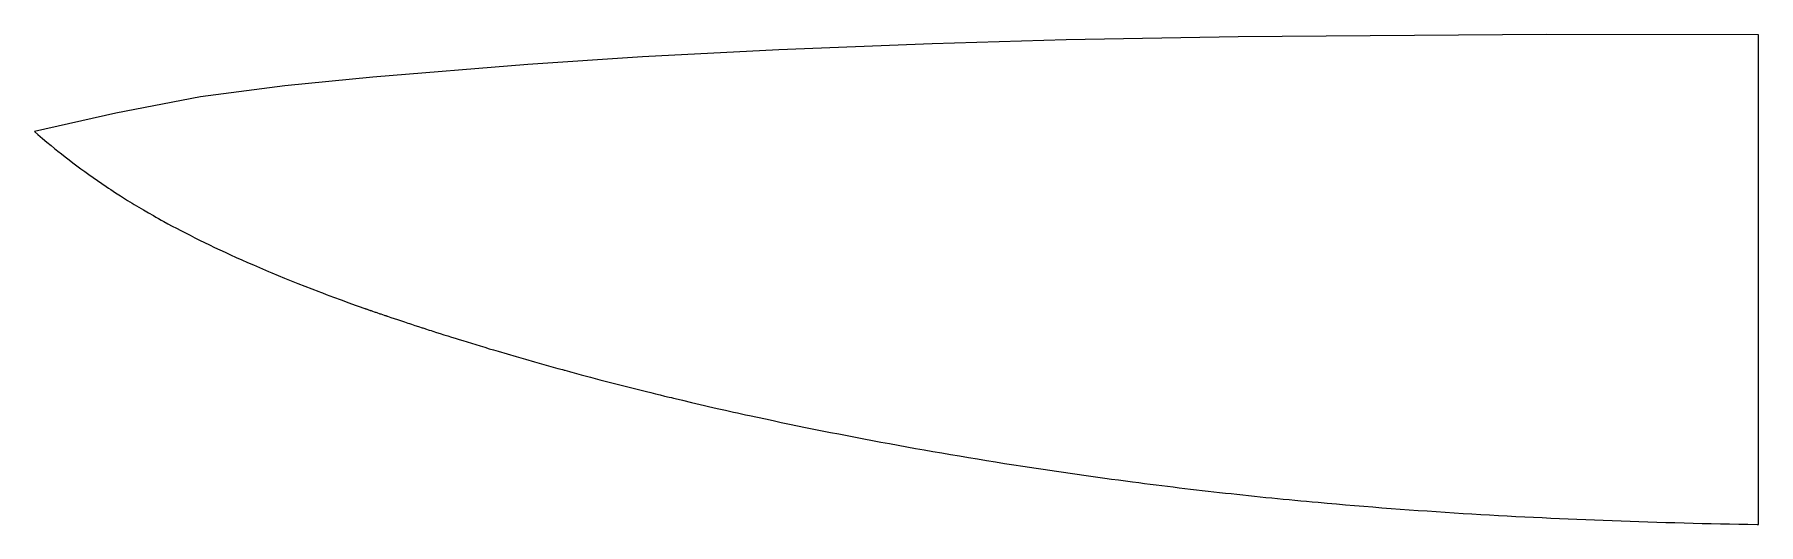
# Model space of a CAD drawing. Header units: millimetres. Extents: x 0 to 44.8, y 0 to 12.7.
import ezdxf

# ---------------------------------------------------------------- set-up
doc = ezdxf.new("R2010")
doc.units = ezdxf.units.MM

msp = doc.modelspace()

# ---------------------------------------------------------------- linework, layer by layer
for p, q in [((26.783, 12.579), (23.305, 12.481)), ((31.251, 12.661), (26.783, 12.579)), ((39.254, 12.721), (31.251, 12.661)), ((44.76, 12.714), (39.254, 12.721)), ((44.76, 0), (44.76, 12.714)), ((15.783, 12.14), (12.809, 11.945)), ((19.323, 12.326), (15.783, 12.14)), ((23.305, 12.481), (19.323, 12.326)), ((12.809, 11.945), (8.784, 11.616)), ((6.497, 11.39), (4.309, 11.099)), ((8.784, 11.616), (6.497, 11.39)), ((4.309, 11.099), (2.115, 10.683)), ((2.115, 10.683), (0, 10.201)), ((0, 10.201), (0.084, 10.129)), ((0.084, 10.129), (0.208, 10.024)), ((0.208, 10.024), (0.323, 9.927)), ((0.323, 9.927), (0.429, 9.84)), ((0.429, 9.84), (0.524, 9.763)), ((0.524, 9.763), (0.607, 9.696)), ((0.607, 9.696), (0.704, 9.619)), ((0.704, 9.619), (0.801, 9.542)), ((0.801, 9.542), (0.9, 9.466)), ((0.9, 9.466), (0.999, 9.39)), ((0.999, 9.39), (1.1, 9.313)), ((1.1, 9.313), (1.203, 9.237)), ((1.203, 9.237), (1.307, 9.161)), ((1.307, 9.161), (1.413, 9.084)), ((1.413, 9.084), (1.521, 9.007)), ((1.521, 9.007), (1.632, 8.93)), ((1.632, 8.93), (1.745, 8.852)), ((1.745, 8.852), (1.862, 8.773)), ((1.862, 8.773), (1.921, 8.733)), ((1.921, 8.733), (1.981, 8.694)), ((1.981, 8.694), (2.042, 8.654)), ((2.042, 8.654), (2.104, 8.614)), ((2.104, 8.614), (2.23, 8.532)), ((2.23, 8.532), (2.361, 8.45)), ((2.361, 8.45), (2.417, 8.415)), ((2.417, 8.415), (2.474, 8.38)), ((2.474, 8.38), (2.532, 8.345)), ((2.532, 8.345), (2.59, 8.31)), ((2.59, 8.31), (2.71, 8.238)), ((2.71, 8.238), (2.832, 8.165)), ((2.832, 8.165), (2.958, 8.092)), ((2.958, 8.092), (3.088, 8.018)), ((3.088, 8.018), (3.153, 7.981)), ((3.153, 7.981), (3.22, 7.943)), ((3.22, 7.943), (3.288, 7.905)), ((3.288, 7.905), (3.357, 7.867)), ((3.357, 7.867), (3.465, 7.809)), ((3.465, 7.809), (3.575, 7.749)), ((3.575, 7.749), (3.687, 7.69)), ((3.687, 7.69), (3.802, 7.629)), ((3.802, 7.629), (3.919, 7.569)), ((3.919, 7.569), (4.039, 7.508)), ((4.039, 7.508), (4.161, 7.446)), ((4.161, 7.446), (4.286, 7.384)), ((4.286, 7.384), (4.413, 7.321)), ((4.413, 7.321), (4.543, 7.258)), ((4.543, 7.258), (4.675, 7.195)), ((4.675, 7.195), (4.811, 7.131)), ((4.811, 7.131), (4.949, 7.067)), ((4.949, 7.067), (5.09, 7.002)), ((5.09, 7.002), (5.233, 6.936)), ((5.233, 6.936), (5.38, 6.871)), ((5.38, 6.871), (5.53, 6.804)), ((5.53, 6.804), (5.682, 6.738)), ((5.682, 6.738), (5.838, 6.671)), ((5.838, 6.671), (5.997, 6.603)), ((5.997, 6.603), (6.077, 6.569)), ((6.077, 6.569), (6.159, 6.535)), ((6.159, 6.535), (6.324, 6.467)), ((6.324, 6.467), (6.492, 6.398)), ((6.492, 6.398), (6.664, 6.328)), ((6.664, 6.328), (6.839, 6.259)), ((6.839, 6.259), (7.017, 6.188)), ((7.017, 6.188), (7.198, 6.118)), ((7.198, 6.118), (7.384, 6.046)), ((7.384, 6.046), (7.43, 6.029)), ((7.43, 6.029), (7.477, 6.011)), ((7.477, 6.011), (7.572, 5.975)), ((7.572, 5.975), (7.764, 5.903)), ((7.764, 5.903), (7.96, 5.831)), ((7.96, 5.831), (8.16, 5.757)), ((8.16, 5.757), (8.327, 5.697)), ((8.327, 5.697), (8.406, 5.669)), ((8.406, 5.669), (8.574, 5.61)), ((8.574, 5.61), (8.575, 5.61)), ((8.575, 5.61), (8.579, 5.608)), ((8.579, 5.608), (8.583, 5.607)), ((8.583, 5.607), (8.589, 5.605)), ((8.589, 5.605), (8.594, 5.603)), ((8.594, 5.603), (8.599, 5.601)), ((8.599, 5.601), (8.604, 5.599)), ((8.604, 5.599), (8.609, 5.598)), ((8.609, 5.598), (8.615, 5.596)), ((8.615, 5.596), (8.625, 5.592)), ((8.625, 5.592), (8.635, 5.589)), ((8.635, 5.589), (8.656, 5.582)), ((8.656, 5.582), (8.676, 5.574)), ((8.676, 5.574), (8.697, 5.567)), ((8.697, 5.567), (8.707, 5.564)), ((8.707, 5.564), (8.717, 5.56)), ((8.717, 5.56), (8.723, 5.558)), ((8.723, 5.558), (8.728, 5.557)), ((8.728, 5.557), (8.733, 5.555)), ((8.733, 5.555), (8.738, 5.553)), ((8.738, 5.553), (8.78, 5.539)), ((8.78, 5.539), (8.821, 5.524)), ((8.821, 5.524), (8.842, 5.517)), ((8.842, 5.517), (8.863, 5.51)), ((8.863, 5.51), (8.884, 5.502)), ((8.884, 5.502), (8.905, 5.495)), ((8.905, 5.495), (8.948, 5.481)), ((8.948, 5.481), (8.969, 5.473)), ((8.969, 5.473), (8.99, 5.466)), ((8.99, 5.466), (9.076, 5.437)), ((9.076, 5.437), (9.097, 5.43)), ((9.097, 5.43), (9.119, 5.422)), ((9.119, 5.422), (9.14, 5.415)), ((9.14, 5.415), (9.146, 5.413)), ((9.146, 5.413), (9.151, 5.411)), ((9.151, 5.411), (9.162, 5.408)), ((9.162, 5.408), (9.205, 5.393)), ((9.205, 5.393), (9.249, 5.378)), ((9.249, 5.378), (9.425, 5.319)), ((9.425, 5.319), (9.603, 5.26)), ((9.603, 5.26), (9.693, 5.23)), ((9.693, 5.23), (9.739, 5.215)), ((9.739, 5.215), (9.762, 5.207)), ((9.762, 5.207), (9.784, 5.2)), ((9.784, 5.2), (9.876, 5.17)), ((9.876, 5.17), (9.968, 5.139)), ((9.968, 5.139), (10.061, 5.109)), ((10.061, 5.109), (10.073, 5.105)), ((10.073, 5.105), (10.084, 5.102)), ((10.084, 5.102), (10.108, 5.094)), ((10.108, 5.094), (10.131, 5.086)), ((10.131, 5.086), (10.154, 5.079)), ((10.154, 5.079), (10.249, 5.048)), ((10.249, 5.048), (10.296, 5.033)), ((10.296, 5.033), (10.343, 5.018)), ((10.343, 5.018), (10.438, 4.988)), ((10.438, 4.988), (10.534, 4.957)), ((10.534, 4.957), (10.631, 4.927)), ((10.631, 4.927), (10.728, 4.896)), ((10.728, 4.896), (10.825, 4.865)), ((10.825, 4.865), (10.923, 4.835)), ((10.923, 4.835), (11.022, 4.804)), ((11.022, 4.804), (11.121, 4.773)), ((11.121, 4.773), (11.234, 4.739)), ((11.234, 4.739), (11.347, 4.704)), ((11.347, 4.704), (11.46, 4.669)), ((11.46, 4.669), (11.575, 4.635)), ((11.575, 4.635), (11.69, 4.6)), ((11.69, 4.6), (11.805, 4.565)), ((11.805, 4.565), (11.921, 4.531)), ((11.921, 4.531), (12.037, 4.496)), ((12.037, 4.496), (12.272, 4.427)), ((12.272, 4.427), (12.508, 4.358)), ((12.508, 4.358), (12.745, 4.29)), ((12.745, 4.29), (12.985, 4.222)), ((12.985, 4.222), (13.104, 4.188)), ((13.104, 4.188), (13.225, 4.154)), ((13.225, 4.154), (13.345, 4.12)), ((13.345, 4.12), (13.466, 4.087)), ((13.466, 4.087), (13.587, 4.053)), ((13.587, 4.053), (13.708, 4.02)), ((13.708, 4.02), (13.738, 4.012)), ((13.738, 4.012), (13.753, 4.008)), ((13.753, 4.008), (13.768, 4.004)), ((13.768, 4.004), (13.829, 3.987)), ((13.829, 3.987), (13.89, 3.971)), ((13.89, 3.971), (13.92, 3.962)), ((13.92, 3.962), (13.95, 3.954)), ((13.95, 3.954), (14.194, 3.889)), ((14.194, 3.889), (14.437, 3.824)), ((14.437, 3.824), (14.68, 3.76)), ((14.68, 3.76), (14.923, 3.696)), ((14.923, 3.696), (15.165, 3.634)), ((15.165, 3.634), (15.406, 3.572)), ((15.406, 3.572), (15.647, 3.512)), ((15.647, 3.512), (15.886, 3.452)), ((15.886, 3.452), (16.005, 3.423)), ((16.005, 3.423), (16.124, 3.394)), ((16.124, 3.394), (16.242, 3.365)), ((16.242, 3.365), (16.36, 3.336)), ((16.36, 3.336), (16.477, 3.308)), ((16.477, 3.308), (16.535, 3.294)), ((16.535, 3.294), (16.594, 3.28)), ((16.594, 3.28), (16.71, 3.252)), ((16.71, 3.252), (16.825, 3.225)), ((16.825, 3.225), (17.054, 3.171)), ((17.054, 3.171), (17.28, 3.118)), ((17.28, 3.118), (17.392, 3.092)), ((17.392, 3.092), (17.503, 3.066)), ((17.503, 3.066), (17.614, 3.041)), ((17.614, 3.041), (17.723, 3.016)), ((17.723, 3.016), (17.939, 2.967)), ((17.939, 2.967), (18.151, 2.92)), ((18.151, 2.92), (18.255, 2.897)), ((18.255, 2.897), (18.358, 2.874)), ((18.358, 2.874), (18.461, 2.851)), ((18.461, 2.851), (18.564, 2.829)), ((18.564, 2.829), (18.769, 2.784)), ((18.769, 2.784), (18.975, 2.74)), ((18.975, 2.74), (19.182, 2.696)), ((19.182, 2.696), (19.39, 2.652)), ((19.39, 2.652), (19.599, 2.608)), ((19.599, 2.608), (19.81, 2.564)), ((19.81, 2.564), (20.021, 2.521)), ((20.021, 2.521), (20.234, 2.478)), ((20.234, 2.478), (20.448, 2.435)), ((20.448, 2.435), (20.663, 2.392)), ((20.663, 2.392), (20.879, 2.35)), ((20.879, 2.35), (21.096, 2.307)), ((21.096, 2.307), (21.314, 2.265)), ((21.314, 2.265), (21.533, 2.223)), ((21.533, 2.223), (21.753, 2.182)), ((21.753, 2.182), (21.975, 2.14)), ((21.975, 2.14), (22.197, 2.099)), ((22.197, 2.099), (22.421, 2.058)), ((22.421, 2.058), (22.645, 2.018)), ((22.645, 2.018), (22.871, 1.977)), ((22.871, 1.977), (23.098, 1.937)), ((23.098, 1.937), (23.325, 1.897)), ((23.325, 1.897), (23.554, 1.858)), ((23.554, 1.858), (23.784, 1.818)), ((23.784, 1.818), (24.015, 1.779)), ((24.015, 1.779), (24.247, 1.741)), ((24.247, 1.741), (24.48, 1.702)), ((24.48, 1.702), (24.714, 1.664)), ((24.714, 1.664), (24.95, 1.626)), ((24.95, 1.626), (25.186, 1.588)), ((25.186, 1.588), (25.423, 1.551)), ((25.423, 1.551), (25.661, 1.514)), ((25.661, 1.514), (25.835, 1.488)), ((25.835, 1.488), (26.01, 1.461)), ((26.01, 1.461), (26.185, 1.435)), ((26.185, 1.435), (26.361, 1.408)), ((26.361, 1.408), (26.537, 1.382)), ((26.537, 1.382), (26.714, 1.357)), ((26.714, 1.357), (26.891, 1.331)), ((26.891, 1.331), (27.069, 1.305)), ((27.069, 1.305), (27.247, 1.28)), ((27.247, 1.28), (27.426, 1.255)), ((27.426, 1.255), (27.606, 1.23)), ((27.606, 1.23), (27.786, 1.205)), ((27.786, 1.205), (27.966, 1.181)), ((27.966, 1.181), (28.147, 1.156)), ((28.147, 1.156), (28.329, 1.132)), ((28.329, 1.132), (28.511, 1.108)), ((28.511, 1.108), (28.67, 1.087)), ((28.67, 1.087), (28.819, 1.068)), ((28.819, 1.068), (28.968, 1.049)), ((28.968, 1.049), (29.118, 1.03)), ((29.118, 1.03), (29.268, 1.011)), ((29.268, 1.011), (29.417, 0.993)), ((29.417, 0.993), (29.567, 0.974)), ((29.567, 0.974), (29.717, 0.956)), ((29.717, 0.956), (29.867, 0.938)), ((29.867, 0.938), (30.017, 0.92)), ((30.017, 0.92), (30.168, 0.903)), ((30.168, 0.903), (30.318, 0.885)), ((30.318, 0.885), (30.468, 0.868)), ((30.468, 0.868), (30.618, 0.851)), ((30.618, 0.851), (30.769, 0.834)), ((30.769, 0.834), (30.919, 0.817)), ((30.919, 0.817), (31.07, 0.801)), ((31.07, 0.801), (31.22, 0.784)), ((31.22, 0.784), (31.37, 0.768)), ((31.37, 0.768), (31.521, 0.752)), ((31.521, 0.752), (31.671, 0.736)), ((31.671, 0.736), (31.822, 0.721)), ((31.822, 0.721), (31.972, 0.705)), ((31.972, 0.705), (32.123, 0.69)), ((32.123, 0.69), (32.273, 0.675)), ((32.273, 0.675), (32.423, 0.66)), ((32.423, 0.66), (32.574, 0.646)), ((32.574, 0.646), (32.724, 0.631)), ((32.724, 0.631), (32.874, 0.617)), ((32.874, 0.617), (33.024, 0.603)), ((33.024, 0.603), (33.174, 0.589)), ((33.174, 0.589), (33.324, 0.576)), ((33.324, 0.576), (33.562, 0.554)), ((33.562, 0.554), (33.8, 0.533)), ((33.8, 0.533), (34.037, 0.513)), ((34.037, 0.513), (34.274, 0.493)), ((34.274, 0.493), (34.511, 0.474)), ((34.511, 0.474), (34.748, 0.455)), ((34.748, 0.455), (34.984, 0.436)), ((34.984, 0.436), (35.219, 0.418)), ((35.219, 0.418), (35.455, 0.401)), ((35.455, 0.401), (35.69, 0.383)), ((35.69, 0.383), (35.924, 0.367)), ((35.924, 0.367), (36.158, 0.351)), ((36.158, 0.351), (36.391, 0.335)), ((36.391, 0.335), (36.624, 0.319)), ((36.624, 0.319), (36.856, 0.305)), ((36.856, 0.305), (37.088, 0.29)), ((37.088, 0.29), (37.319, 0.276)), ((37.319, 0.276), (37.549, 0.262)), ((37.549, 0.262), (37.778, 0.249)), ((37.778, 0.249), (38.007, 0.236)), ((38.007, 0.236), (38.235, 0.224)), ((38.235, 0.224), (38.462, 0.212)), ((38.462, 0.212), (38.689, 0.2)), ((38.689, 0.2), (38.914, 0.189)), ((38.914, 0.189), (39.139, 0.178)), ((39.139, 0.178), (39.364, 0.167)), ((39.364, 0.167), (39.59, 0.157)), ((39.59, 0.157), (39.817, 0.147)), ((39.817, 0.147), (40.044, 0.137)), ((40.044, 0.137), (40.273, 0.128)), ((40.273, 0.128), (40.501, 0.119)), ((40.501, 0.119), (40.731, 0.11)), ((40.731, 0.11), (40.961, 0.101)), ((40.961, 0.101), (41.192, 0.093)), ((41.192, 0.093), (41.424, 0.085)), ((41.424, 0.085), (41.656, 0.077)), ((41.656, 0.077), (41.889, 0.07)), ((41.889, 0.07), (42.122, 0.062)), ((42.122, 0.062), (42.356, 0.056)), ((42.356, 0.056), (42.591, 0.049)), ((42.591, 0.049), (42.826, 0.042)), ((42.826, 0.042), (43.061, 0.036)), ((43.061, 0.036), (43.297, 0.03)), ((43.297, 0.03), (43.534, 0.025)), ((43.534, 0.025), (43.771, 0.02)), ((43.771, 0.02), (44.009, 0.014)), ((44.009, 0.014), (44.246, 0.01)), ((44.246, 0.01), (44.485, 0.005)), ((44.485, 0.005), (44.724, 0.001)), ((44.724, 0.001), (44.76, 0))]:
    msp.add_line(p, q)

doc.saveas('drawing.dxf')
